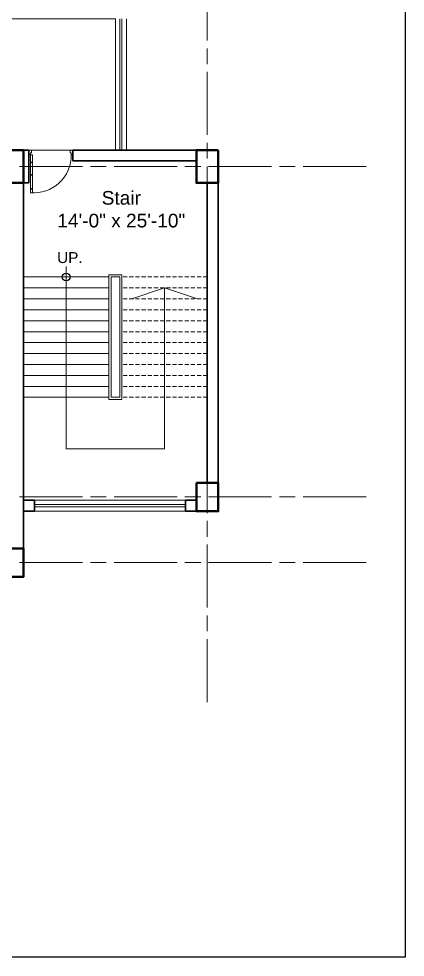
# Model space of a CAD drawing. Header units: inches. Extents: x -12 to 20935469, y -1604 to 24729220.
# Drawn here: x 20865844 to 20866197, y 24710015 to 24710873 of the extents above; entities that cross this region are included whole.
import ezdxf

# ---------------------------------------------------------------- set-up
doc = ezdxf.new("R2010")
doc.units = ezdxf.units.IN
doc.header["$LTSCALE"] = 0.03
doc.header["$MEASUREMENT"] = 0
for name, pattern in [('ACAD_ISO03W100', [30, 12, -18]), ('ACAD_ISO08W100', [36, 24, -3, 6, -3]), ('DASHED2', [0.375, 0.25, -0.125])]:
    doc.linetypes.add(name, pattern=pattern)
for name, color, linetype, lineweight in [('column', 1, 'Continuous', 40), ('Door', 7, 'Continuous', 18), ('Gas', 21, 'Continuous', 5), ('Grid Line', 252, 'Continuous', 18), ('Hatch', 253, 'Continuous', 15), ('Main Wall', 7, 'Continuous', 30), ('RAIL', 23, 'Continuous', 13), ('STAIR', 46, 'Continuous', 15), ('wind.', 150, 'Continuous', 20)]:
    doc.layers.add(name, color=color, linetype=linetype, lineweight=lineweight)
doc.layers.add('TEXT', color=7, linetype='Continuous')
doc.styles.add('2', font='swisscl.ttf')

# ---------------------------------------------------------------- blocks, each defined once
blk = doc.blocks.new('fff')
at = {"layer": 'Grid Line', "color": 252, "linetype": 'ACAD_ISO08W100', "lineweight": 9, "ltscale": 80, "true_color": 0x939598}
for p, q in [((20832951.75, 24723521.1), (20832951.75, 24724698.78)), ((20833096.95, 24724010.75), (20830726.15, 24724010.75)), ((20833096.95, 24723708.72), (20830726.15, 24723708.72)), ((20833096.95, 24723648.75), (20830726.15, 24723648.75))]:
    blk.add_line(p, q, dxfattribs=at)
blk = doc.blocks.new('Door_45')
at = {"layer": 'Door'}
for p, q in [((1.5, 4.97), (1.5, 43.97)), ((1.5, 40.03), (2.25, 40.03)), ((2.25, 40.03), (2.25, 39.53)), ((2.25, 39.53), (2.75, 39.53)), ((2.75, 39.53), (2.75, 40.03)), ((2.75, 40.03), (3.5, 40.03)), ((3.5, 44.03), (3.5, 4.97)), ((1.5, 25.77), (2.25, 25.77)), ((2.25, 25.77), (2.25, 25.27)), ((2.25, 25.27), (2.75, 25.27)), ((2.75, 25.77), (3.5, 25.77)), ((2.75, 25.27), (2.75, 25.77)), ((1.5, 12.57), (2.25, 12.57)), ((2.25, 12.57), (2.25, 13.07)), ((2.25, 13.07), (2.75, 13.07)), ((2.75, 13.07), (2.75, 12.57)), ((2.75, 12.57), (3.5, 12.57)), ((0, -0.03), (0, 4.97)), ((0, 4.97), (1.5, 4.97)), ((3.5, 4.97), (1.5, 4.97)), ((1.5, 4.97), (1.5, 2.97)), ((1.5, 2.97), (2.5, 2.97)), ((2.5, 2.97), (2.5, -0.03)), ((42.5, 3), (42.5, -0.03)), ((43.5, 3), (42.5, 3)), ((45, 5), (43.5, 5)), ((43.5, 5), (43.5, 3)), ((45, -0.03), (45, 5)), ((2.5, -0.03), (0, -0.03)), ((42.5, -0.03), (45, -0.03))]:
    blk.add_line(p, q, dxfattribs=at)
blk.add_arc((4.66, 5.26), 38.84, 359.62325, 94.66847, dxfattribs=at)

msp = doc.modelspace()

# ---------------------------------------------------------------- linework, layer by layer
at = {"linetype": 'ACAD_ISO03W100', "ltscale": 20}
msp.add_line((20865553, 24710362.86), (20865848.01, 24710362.86), dxfattribs=at)
msp.add_circle((20865887, 24710636.98), 3.61)
at = {"layer": 'column', "lineweight": 40, "ltscale": 20}
for points in [[(20865848, 24710753), (20865828, 24710753), (20865828, 24710723), (20865848, 24710723)], [(20866025.98, 24710753), (20866005.98, 24710753), (20866005.98, 24710723), (20866025.98, 24710723)], [(20866005.98, 24710448.81), (20866025.98, 24710448.81), (20866025.98, 24710422.81), (20866005.98, 24710422.81)], [(20865828, 24710388.84), (20865848, 24710388.84), (20865848, 24710362.84), (20865828, 24710362.84)]]:
    msp.add_lwpolyline(points, close=True, dxfattribs=at)
at = {"layer": 'Defpoints'}
msp.add_lwpolyline([(20863757.98, 24711473.75), (20866196.84, 24711473.75), (20866196.84, 24710015.22), (20863757.98, 24710015.22)], close=True, dxfattribs=at)
at = {"layer": 'Gas', "color": 0, "lineweight": 5}
for points in [[(20865925.98, 24710638.98), (20865937.98, 24710638.98), (20865937.98, 24710524.98), (20865925.98, 24710524.98)], [(20865927.98, 24710636.98), (20865935.98, 24710636.98), (20865935.98, 24710526.98), (20865927.98, 24710526.98)]]:
    msp.add_lwpolyline(points, close=True, dxfattribs=at)
at = {"layer": 'Hatch', "lineweight": 0}
msp.add_lwpolyline([(20864096.5, 24710873.16), (20864918.45, 24710873.16), (20864918.45, 24711188.05), (20865098, 24711187.87), (20865098, 24710873.02), (20865932, 24710872.98), (20865932, 24710753), (20865828, 24710753), (20865553, 24710753), (20865238, 24710752.86), (20865238, 24710611.85), (20864918.45, 24710611.85), (20864918.45, 24710753), (20864096.5, 24710752.82)], close=True, dxfattribs=at)
at = {"layer": 'Main Wall', "lineweight": 30}
for p, q in [((20865853, 24710752.97), (20865848, 24710752.97)), ((20865853, 24710722.97), (20865853, 24710752.97)), ((20865893, 24710753), (20866005.98, 24710753)), ((20865893, 24710753), (20865893, 24710743)), ((20865893, 24710743), (20866005.98, 24710743)), ((20865848, 24710722.97), (20865853, 24710722.97)), ((20865848, 24710388.84), (20865848, 24710722.84)), ((20866015.98, 24710722.82), (20866015.98, 24710448.81)), ((20866025.98, 24710722.82), (20866025.98, 24710448.81)), ((20865858, 24710432.96), (20865858, 24710422.96))]:
    msp.add_line(p, q, dxfattribs=at)
for points in [[(20865858, 24710422.96), (20865848, 24710422.96), (20865848, 24710432.96), (20865858, 24710432.96)], [(20866005.95, 24710422.96), (20865995.95, 24710422.96), (20865995.95, 24710432.96), (20866005.95, 24710432.96)]]:
    msp.add_lwpolyline(points, dxfattribs=at)
at = {"layer": 'RAIL', "lineweight": 9}
for p, q in [((20865887, 24710646.7), (20865887, 24710479.98)), ((20865946.98, 24710616.98), (20865976.98, 24710626.98)), ((20865976.98, 24710479.98), (20865976.98, 24710626.98)), ((20865976.98, 24710626.98), (20866006.98, 24710616.98)), ((20865847.98, 24710616.98), (20865925.98, 24710616.98)), ((20865887, 24710479.98), (20865976.98, 24710479.98))]:
    msp.add_line(p, q, dxfattribs=at)
at = {"layer": 'STAIR', "color": 32, "lineweight": 5}
for p, q in [((20865925.98, 24710636.98), (20865847.98, 24710636.98)), ((20865925.98, 24710626.98), (20865847.98, 24710626.98)), ((20865907.98, 24710616.98), (20865847.98, 24710616.98)), ((20865925.98, 24710606.98), (20865847.98, 24710606.98)), ((20865925.98, 24710596.98), (20865847.98, 24710596.98)), ((20865925.98, 24710586.98), (20865847.98, 24710586.98)), ((20865925.98, 24710576.98), (20865847.98, 24710576.98)), ((20865925.98, 24710566.98), (20865847.98, 24710566.98)), ((20865925.98, 24710556.98), (20865847.98, 24710556.98)), ((20865925.98, 24710546.98), (20865847.98, 24710546.98)), ((20865925.98, 24710536.98), (20865847.98, 24710536.98)), ((20865925.98, 24710526.98), (20865847.98, 24710526.98))]:
    msp.add_line(p, q, dxfattribs=at)
at = {"layer": 'STAIR', "color": 32, "linetype": 'DASHED2', "lineweight": 5, "ltscale": 500}
for p, q in [((20866015.95, 24710636.98), (20865937.98, 24710636.98)), ((20866015.95, 24710626.98), (20865937.98, 24710626.98)), ((20866015.95, 24710616.98), (20865937.98, 24710616.98)), ((20866015.95, 24710606.98), (20865937.98, 24710606.98)), ((20866015.95, 24710596.98), (20865937.98, 24710596.98)), ((20866015.95, 24710586.98), (20865937.98, 24710586.98)), ((20866015.95, 24710576.98), (20865937.98, 24710576.98)), ((20866015.95, 24710566.98), (20865937.98, 24710566.98)), ((20866015.95, 24710556.98), (20865937.98, 24710556.98)), ((20866015.95, 24710546.98), (20865937.98, 24710546.98)), ((20866015.95, 24710536.98), (20865937.98, 24710536.98)), ((20866015.95, 24710526.98), (20865937.98, 24710526.98))]:
    msp.add_line(p, q, dxfattribs=at)
at = {"layer": 'wind.'}
for p, q in [((20865932, 24710753), (20865932, 24710872.98)), ((20865936, 24710753), (20865936, 24710872.98)), ((20865938, 24710753), (20865938, 24710872.98)), ((20865942, 24710753), (20865942, 24710872.98))]:
    msp.add_line(p, q, dxfattribs=at)
at = {"layer": 'wind.', "lineweight": 5}
for p, q in [((20865995.95, 24710432.96), (20865858, 24710432.96)), ((20865995.95, 24710428.96), (20865858, 24710428.96)), ((20865995.95, 24710426.96), (20865858, 24710426.96)), ((20865995.95, 24710422.96), (20865858, 24710422.96))]:
    msp.add_line(p, q, dxfattribs=at)

# ---------------------------------------------------------------- block references
at = {"layer": 'Door', "color": 250, "ltscale": 20, "xscale": -0.8888888888759539, "yscale": 0.8888888888759539, "zscale": 0.8888888888759539, "rotation": 180}
msp.add_blockref('Door_45', (20865853, 24710752.97), dxfattribs=at)
at = {"layer": 'wind.', "lineweight": 5}
msp.add_blockref('fff', (33064.22, -13272.74), dxfattribs=at)

# ---------------------------------------------------------------- texts
at = {"layer": 'TEXT', "color": 30, "lineweight": 5, "ltscale": 20, "attachment_point": 2, "style": '2'}
for s, width, gutter_width, insert, char_height in [('\\pxsm1,t7;{\\fArial|b0|i0|c0|p34;\\C0;Stair\\P\\ptz;14\'-0" x 25\'-10"  }', 178.7953, 0.282, (20865937.39, 24710715.55), 12.4758), ('{\\fArial|b0|i0|c0|p34;\\C0;UP.}', 104.7597, 0.5, (20865890.42, 24710659.71), 10)]:
    msp.add_mtext_dynamic_manual_height_columns(s, width=width, gutter_width=gutter_width, heights=[0], dxfattribs=dict(at, insert=insert, char_height=char_height))

doc.saveas('drawing.dxf')
